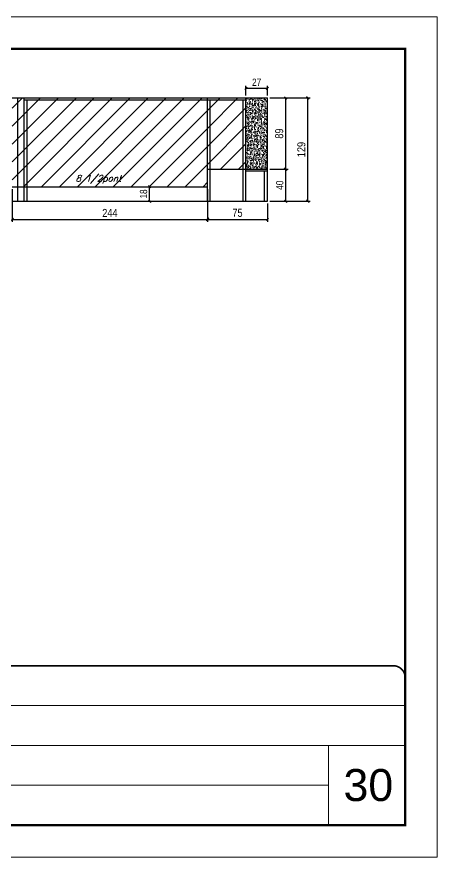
# Model space of a CAD drawing. Extents: x -20960 to -5926, y -2106 to 21915.
# Drawn here: x -9649 to -9123, y 12825 to 13875 of the extents above; entities that cross this region are included whole.
import ezdxf

# ---------------------------------------------------------------- set-up
doc = ezdxf.new("R2010")
doc.units = 0
doc.linetypes.add('CONTINUO', pattern=[0])
doc.linetypes.add('DASHED', pattern=[0.75, 0.5, -0.25])
for name, color, linetype, lineweight in [('CARIMBO', 255, 'Continuous', 9), ('Folhas', 255, 'Continuous', 9), ('SARRAFO DE PRESSAO', 251, 'DASHED', 9)]:
    doc.layers.add(name, color=color, linetype=linetype, lineweight=lineweight)
for name, color, linetype in [('COTA', 241, 'Continuous'), ('Painéis', 200, 'Continuous'), ('Reaproveitamento', 251, 'Continuous'), ('SARR_2.2x7', 40, 'Continuous'), ('SARR_3.5x7', 81, 'Continuous'), ('texto', 7, 'Continuous')]:
    doc.layers.add(name, color=color, linetype=linetype)
doc.styles.add('ARIAL', font='arial.ttf')
doc.styles.add('COTA TECNICA', font='techl___.ttf', dxfattribs={"height": 10})
doc.styles.add('COTA TECNICA-50', font='techl___.ttf', dxfattribs={"height": 9})
doc.styles.add('Romans', font='romans.shx')
doc.dimstyles.new('COTA PAINEL-50', dxfattribs={"dimtxt": 9, "dimasz": 3, "dimexe": 3, "dimexo": 3, "dimgap": 3, "dimtad": 1, "dimdec": 1, "dimzin": 12, "dimdsep": 46, "dimtxsty": 'COTA TECNICA-50', "dimblk1": 'OBLIQUE', "dimblk2": 'OBLIQUE', "dimsah": 1, "dimcen": 0.9, "dimclrd": 4, "dimclre": 4, "dimclrt": 240, "dimadec": 1, "dimazin": 3, "dimtfac": 1, "dimtdec": 1, "dimtmove": 0, "dimatfit": 3, "dimfxl": 1, "dimtolj": 1, "dimtzin": 12, "dimarcsym": 0})
doc.dimstyles.new('PAINEL', dxfattribs={"dimtxt": 10, "dimasz": 3, "dimexe": 3, "dimexo": 3, "dimgap": 3, "dimtad": 1, "dimdec": 1, "dimzin": 12, "dimdsep": 46, "dimtxsty": 'COTA TECNICA', "dimblk1": 'OBLIQUE', "dimblk2": 'OBLIQUE', "dimsah": 1, "dimcen": 0.9, "dimclrd": 4, "dimclre": 4, "dimclrt": 240, "dimadec": 1, "dimazin": 3, "dimtfac": 1, "dimtdec": 1, "dimtmove": 0, "dimatfit": 3, "dimfxl": 1, "dimtolj": 1, "dimtzin": 12, "dimarcsym": 0})

# ---------------------------------------------------------------- blocks, each defined once
blk = doc.blocks.new('9999999999')
at = {"color": 30, "linetype": 'CONTINUO'}
for p, q in [((98564.6, 34379.6), (99584, 34379.6)), ((98564.6, 34329.8), (99488, 34329.8)), ((99584, 34329.8), (99488, 34329.8)), ((99488, 34329.8), (99488, 34230.2)), ((98564.6, 34280), (99488, 34280))]:
    blk.add_line(p, q, dxfattribs=at)
at = {"color": 30, "linetype": 'CONTINUO', "const_width": 2}
blk.add_lwpolyline([(99584, 34230.2), (99584, 34414.4, 0.414214), (99569, 34429.4), (98229, 34429.4, 0.414214), (98214, 34414.4), (98214, 34245.2, 0.414214), (98229, 34230.2), (99584, 34230.2)], format="xyb", dxfattribs=at)
at = {"layer": 'Folhas'}
blk.add_lwpolyline([(98139, 34190.2), (99624, 34190.2), (99624, 35240.2), (98139, 35240.2)], close=True, dxfattribs=at)
at = {"layer": 'Folhas', "color": 30, "const_width": 3}
blk.add_lwpolyline([(98214, 34230.2), (99584, 34230.2), (99584, 35200.2), (98214, 35200.2)], close=True, dxfattribs=at)
blk = doc.blocks.new('_Oblique')
at = {"color": 0, "linetype": 'ByBlock', "lineweight": -2}
blk.add_line((-0.5, -0.5), (0.5, 0.5), dxfattribs=at)
blk = doc.blocks.new('*D868')
at = {"layer": 'COTA', "color": 4, "lineweight": -2, "ltscale": 25, "transparency": 16777216}
for p, q in [((-9654.7, 13660), (-9654.7, 13619.3)), ((-9410.7, 13660), (-9410.7, 13619.3)), ((-9654.7, 13622.3), (-9410.7, 13622.3))]:
    blk.add_line(p, q, dxfattribs=at)
at = {"layer": 'Defpoints', "color": 0, "ltscale": 25, "transparency": 16777216}
for p in [(-9654.7, 13663), (-9410.7, 13663), (-9410.7, 13622.3)]:
    blk.add_point(p, dxfattribs=at)
at = {"layer": 'COTA', "color": 4, "lineweight": -2, "ltscale": 25, "transparency": 16777216, "xscale": 3, "yscale": 3, "zscale": 3, "rotation": 180}
blk.add_blockref('_Oblique', (-9654.7, 13622.3), dxfattribs=at)
at = {"layer": 'COTA', "color": 4, "lineweight": -2, "ltscale": 25, "transparency": 16777216, "xscale": 3, "yscale": 3, "zscale": 3}
blk.add_blockref('_Oblique', (-9410.7, 13622.3), dxfattribs=at)
at = {"layer": 'COTA', "color": 240, "ltscale": 25, "transparency": 16777216, "insert": (-9532.7, 13630.3), "char_height": 10, "attachment_point": 5, "style": 'COTA TECNICA'}
blk.add_mtext('\\A1;244', dxfattribs=at)
blk = doc.blocks.new('*D869')
at = {"layer": 'COTA', "color": 4, "lineweight": -2, "ltscale": 25, "transparency": 16777216}
for p, q in [((-9410.7, 13642), (-9410.7, 13619.3)), ((-9335.7, 13642), (-9335.7, 13619.3)), ((-9410.7, 13622.3), (-9335.7, 13622.3))]:
    blk.add_line(p, q, dxfattribs=at)
at = {"layer": 'Defpoints', "color": 0, "ltscale": 25, "transparency": 16777216}
for p in [(-9410.7, 13645), (-9335.7, 13645), (-9335.7, 13622.3)]:
    blk.add_point(p, dxfattribs=at)
at = {"layer": 'COTA', "color": 4, "lineweight": -2, "ltscale": 25, "transparency": 16777216, "xscale": 3, "yscale": 3, "zscale": 3, "rotation": 180}
blk.add_blockref('_Oblique', (-9410.7, 13622.3), dxfattribs=at)
at = {"layer": 'COTA', "color": 4, "lineweight": -2, "ltscale": 25, "transparency": 16777216, "xscale": 3, "yscale": 3, "zscale": 3}
blk.add_blockref('_Oblique', (-9335.7, 13622.3), dxfattribs=at)
at = {"layer": 'COTA', "color": 240, "ltscale": 25, "transparency": 16777216, "insert": (-9373.2, 13630.4), "char_height": 10, "attachment_point": 5, "style": 'COTA TECNICA'}
blk.add_mtext('\\A1;75', dxfattribs=at)
blk = doc.blocks.new('*D848')
at = {"layer": 'COTA', "color": 4, "lineweight": -2, "ltscale": 25, "transparency": 16777216}
for p, q in [((-9332.7, 13774), (-9282.2, 13774)), ((-9285.2, 13645), (-9285.2, 13774)), ((-9332.7, 13645), (-9282.2, 13645))]:
    blk.add_line(p, q, dxfattribs=at)
at = {"layer": 'Defpoints', "color": 0, "ltscale": 25, "transparency": 16777216}
for p in [(-9335.7, 13774), (-9285.2, 13774), (-9335.7, 13645)]:
    blk.add_point(p, dxfattribs=at)
at = {"layer": 'COTA', "color": 4, "lineweight": -2, "ltscale": 25, "transparency": 16777216, "xscale": 3, "yscale": 3, "zscale": 3}
for p, rotation in [((-9285.2, 13774), 90), ((-9285.2, 13645), 270)]:
    blk.add_blockref('_Oblique', p, dxfattribs=dict(at, rotation=rotation))
at = {"layer": 'COTA', "color": 240, "ltscale": 25, "transparency": 16777216, "insert": (-9293.3, 13709.5), "char_height": 10, "attachment_point": 5, "rotation": 90, "style": 'COTA TECNICA'}
blk.add_mtext('\\A1;129', dxfattribs=at)
blk = doc.blocks.new('*D849')
at = {"layer": 'COTA', "color": 4, "lineweight": -2, "ltscale": 25, "transparency": 16777216}
for p, q in [((-9332.7, 13774), (-9309.8, 13774)), ((-9312.8, 13685), (-9312.8, 13774)), ((-9332.7, 13685), (-9309.8, 13685))]:
    blk.add_line(p, q, dxfattribs=at)
at = {"layer": 'Defpoints', "color": 0, "ltscale": 25, "transparency": 16777216}
for p in [(-9335.7, 13774), (-9312.8, 13774), (-9335.7, 13685)]:
    blk.add_point(p, dxfattribs=at)
at = {"layer": 'COTA', "color": 4, "lineweight": -2, "ltscale": 25, "transparency": 16777216, "xscale": 3, "yscale": 3, "zscale": 3}
for p, rotation in [((-9312.8, 13774), 90), ((-9312.8, 13685), 270)]:
    blk.add_blockref('_Oblique', p, dxfattribs=dict(at, rotation=rotation))
at = {"layer": 'COTA', "color": 240, "ltscale": 25, "transparency": 16777216, "insert": (-9321, 13729.5), "char_height": 10, "attachment_point": 5, "rotation": 90, "style": 'COTA TECNICA'}
blk.add_mtext('\\A1;89', dxfattribs=at)
blk = doc.blocks.new('*D889')
at = {"layer": 'COTA', "color": 4, "lineweight": -2, "transparency": 16777216}
for p, q in [((-9362.7, 13777), (-9362.7, 13789)), ((-9335.7, 13777), (-9335.7, 13789)), ((-9362.7, 13786), (-9335.7, 13786))]:
    blk.add_line(p, q, dxfattribs=at)
at = {"layer": 'Defpoints', "color": 0, "transparency": 16777216}
for p in [(-9335.7, 13786), (-9362.7, 13774), (-9335.7, 13774)]:
    blk.add_point(p, dxfattribs=at)
at = {"layer": 'COTA', "color": 4, "lineweight": -2, "transparency": 16777216, "xscale": 3, "yscale": 3, "zscale": 3, "rotation": 180}
blk.add_blockref('_Oblique', (-9362.7, 13786), dxfattribs=at)
at = {"layer": 'COTA', "color": 4, "lineweight": -2, "transparency": 16777216, "xscale": 3, "yscale": 3, "zscale": 3}
blk.add_blockref('_Oblique', (-9335.7, 13786), dxfattribs=at)
at = {"layer": 'COTA', "color": 240, "transparency": 16777216, "insert": (-9349.2, 13793.6), "char_height": 9, "attachment_point": 5, "style": 'COTA TECNICA-50'}
blk.add_mtext('\\A1;27', dxfattribs=at)
blk = doc.blocks.new('*D890')
at = {"layer": 'COTA', "color": 4, "lineweight": -2, "transparency": 16777216}
for p, q in [((-9332.7, 13685), (-9309.8, 13685)), ((-9312.8, 13645), (-9312.8, 13685)), ((-9332.7, 13645), (-9309.8, 13645))]:
    blk.add_line(p, q, dxfattribs=at)
at = {"layer": 'Defpoints', "color": 0, "transparency": 16777216}
for p in [(-9335.7, 13685), (-9312.8, 13685), (-9335.7, 13645)]:
    blk.add_point(p, dxfattribs=at)
at = {"layer": 'COTA', "color": 4, "lineweight": -2, "transparency": 16777216, "xscale": 3, "yscale": 3, "zscale": 3}
for p, rotation in [((-9312.8, 13685), 90), ((-9312.8, 13645), 270)]:
    blk.add_blockref('_Oblique', p, dxfattribs=dict(at, rotation=rotation))
at = {"layer": 'COTA', "color": 240, "transparency": 16777216, "insert": (-9320.4, 13665), "char_height": 9, "attachment_point": 5, "rotation": 90, "style": 'COTA TECNICA-50'}
blk.add_mtext('\\A1;40', dxfattribs=at)
blk = doc.blocks.new('*D1826')
at = {"layer": 'Defpoints', "color": 0, "transparency": 16777216}
for p in [(-9495.2, 13663), (-9483.1, 13663), (-9495.2, 13645)]:
    blk.add_point(p, dxfattribs=at)
at = {"layer": 'Painéis', "color": 4, "lineweight": -2, "transparency": 16777216}
for p, q in [((-9492.2, 13663), (-9480.1, 13663)), ((-9483.1, 13645), (-9483.1, 13663)), ((-9492.2, 13645), (-9480.1, 13645))]:
    blk.add_line(p, q, dxfattribs=at)
at = {"layer": 'Painéis', "color": 4, "lineweight": -2, "transparency": 16777216, "xscale": 3, "yscale": 3, "zscale": 3}
for p, rotation in [((-9483.1, 13663), 90), ((-9483.1, 13645), 270)]:
    blk.add_blockref('_Oblique', p, dxfattribs=dict(at, rotation=rotation))
at = {"layer": 'Painéis', "color": 240, "transparency": 16777216, "insert": (-9490.6, 13654), "char_height": 9, "attachment_point": 5, "rotation": 90, "style": 'COTA TECNICA-50'}
blk.add_mtext('\\A1;18', dxfattribs=at)

msp = doc.modelspace()

# ---------------------------------------------------------------- hatches: boundary and pattern name
at = {"layer": 'COTA', "linetype": 'ByBlock'}
h = msp.add_hatch(dxfattribs=at)
h.set_pattern_fill('AR-CONC', color=256, scale=0.03)
h.paths.add_polyline_path([(-9362.73, 13685.03), (-9335.73, 13685.03), (-9335.73, 13774.03), (-9362.73, 13774.03)])
at = {"layer": 'Reaproveitamento', "transparency": 33554684}
h = msp.add_hatch(dxfattribs=at)
h.set_pattern_fill('ANSI31', color=256, scale=5)
h.paths.add_polyline_path([(-9410.7, 13663.03), (-9410.7, 13774.03), (-9654.7, 13774.03), (-9654.7, 13663.03)])
h = msp.add_hatch(dxfattribs=at)
h.set_pattern_fill('ANSI31', color=256, scale=5)
h.paths.add_polyline_path([(-9362.73, 13774.03), (-9410.7, 13774.03), (-9410.7, 13685.03), (-9362.73, 13685.03)])

# ---------------------------------------------------------------- linework, layer by layer
at = {"layer": 'COTA', "linetype": 'ByBlock'}
for p in [(-9362.73, 13774.03), (-9335.73, 13685.03)]:
    msp.add_line(p, (-9335.73, 13774.03), dxfattribs=at)
at = {"layer": 'Painéis'}
for p, q in [((-9654.7, 13774.03), (-9362.73, 13774.03)), ((-9410.7, 13685.03), (-9335.73, 13685.03)), ((-9654.7, 13663.03), (-9410.7, 13663.03)), ((-9654.7, 13645.03), (-9335.73, 13645.03))]:
    msp.add_line(p, q, dxfattribs=at)
at = {"layer": 'Painéis', "ltscale": 25}
for p, q in [((-9410.7, 13645.03), (-9410.7, 13774.03)), ((-9362.73, 13685.03), (-9362.73, 13774.03)), ((-9335.73, 13645.03), (-9335.73, 13685.03))]:
    msp.add_line(p, q, dxfattribs=at)
at = {"layer": 'SARR_2.2x7', "linetype": 'Continuous'}
for p, q in [((-9647.7, 13663.03), (-9647.7, 13774.03)), ((-9639.7, 13771.83), (-9410.7, 13771.83)), ((-9410.7, 13771.83), (-9362.73, 13771.83)), ((-9362.73, 13682.83), (-9335.73, 13682.83)), ((-9647.7, 13645.03), (-9647.7, 13663.03))]:
    msp.add_line(p, q, dxfattribs=at)
at = {"layer": 'SARR_3.5x7'}
for p, q in [((-9639.7, 13645.03), (-9639.7, 13774.03)), ((-9636.2, 13645.03), (-9636.2, 13771.83)), ((-9410.7, 13645.03), (-9410.7, 13771.83)), ((-9407.2, 13645.03), (-9407.2, 13771.83)), ((-9366.23, 13645.03), (-9366.23, 13771.83)), ((-9362.73, 13645.03), (-9362.73, 13774.03)), ((-9339.23, 13645.03), (-9339.23, 13682.83)), ((-9639.7, 13645.03), (-9636.2, 13645.03)), ((-9410.7, 13645.03), (-9407.2, 13645.03)), ((-9366.23, 13645.03), (-9362.73, 13645.03))]:
    msp.add_line(p, q, dxfattribs=at)

# ---------------------------------------------------------------- block references
at = {"layer": 'SARRAFO DE PRESSAO', "color": 6, "linetype": 'ByBlock'}
msp.add_blockref('9999999999', (-108747.48, -21364.84), dxfattribs=at)

# ---------------------------------------------------------------- texts
at = {"layer": 'CARIMBO', "style": 'ARIAL'}
msp.add_text('30', height=40, dxfattribs=at).set_placement((-9240.64, 12895.51))
at = {"layer": 'texto', "color": 2, "insert": (-9547.09, 13672.32), "char_height": 8, "attachment_point": 5, "style": 'Romans'}
msp.add_mtext('{\\Q19;\\C256;8 1/2pont}', dxfattribs=at)

# ---------------------------------------------------------------- dimensions: what is measured, and where the dimension line sits
at = {"layer": 'COTA'}
dim = msp.add_linear_dim(base=(-9335.73, 13786.03), p1=(-9362.73, 13774.03), p2=(-9335.73, 13774.03), dimstyle='COTA PAINEL-50', dxfattribs=at)
dim.commit()
dim.dimension.update_dxf_attribs({"geometry": '*D889', "text_midpoint": (-9349.23, 13793.6)})
at = {"layer": 'COTA', "ltscale": 25}
for base, p1, picture, middle in [((-9285.22, 13774.03), (-9335.73, 13645.03), '*D848', (-9293.3, 13709.53)), ((-9312.85, 13774.03), (-9335.73, 13685.03), '*D849', (-9320.95, 13729.53))]:
    dim = msp.add_linear_dim(base=base, p1=p1, p2=(-9335.73, 13774.03), angle=90, dimstyle='PAINEL', dxfattribs=at)
    dim.commit()
    dim.dimension.update_dxf_attribs({"geometry": picture, "text_midpoint": middle})
at = {"layer": 'COTA'}
dim = msp.add_linear_dim(base=(-9312.85, 13685.03), p1=(-9335.73, 13645.03), p2=(-9335.73, 13685.03), angle=90, dimstyle='COTA PAINEL-50', dxfattribs=at)
dim.commit()
dim.dimension.update_dxf_attribs({"geometry": '*D890', "text_midpoint": (-9320.44, 13665.03)})
at = {"layer": 'COTA', "ltscale": 25}
for base, p1, p2, picture, middle in [((-9410.7, 13622.27), (-9654.7, 13663.03), (-9410.7, 13663.03), '*D868', (-9532.7, 13630.35)), ((-9335.73, 13622.27), (-9410.7, 13645.03), (-9335.73, 13645.03), '*D869', (-9373.21, 13630.38))]:
    dim = msp.add_linear_dim(base=base, p1=p1, p2=p2, dimstyle='PAINEL', override={"dimtmove": 1}, dxfattribs=at)
    dim.commit()
    dim.dimension.update_dxf_attribs({"geometry": picture, "text_midpoint": middle})
at = {"layer": 'Painéis'}
dim = msp.add_linear_dim(base=(-9483.05, 13663.03), p1=(-9495.21, 13645.03), p2=(-9495.21, 13663.03), angle=90, dimstyle='COTA PAINEL-50', dxfattribs=at)
dim.commit()
dim.dimension.update_dxf_attribs({"geometry": '*D1826', "text_midpoint": (-9490.64, 13654.03)})

doc.saveas('drawing.dxf')
